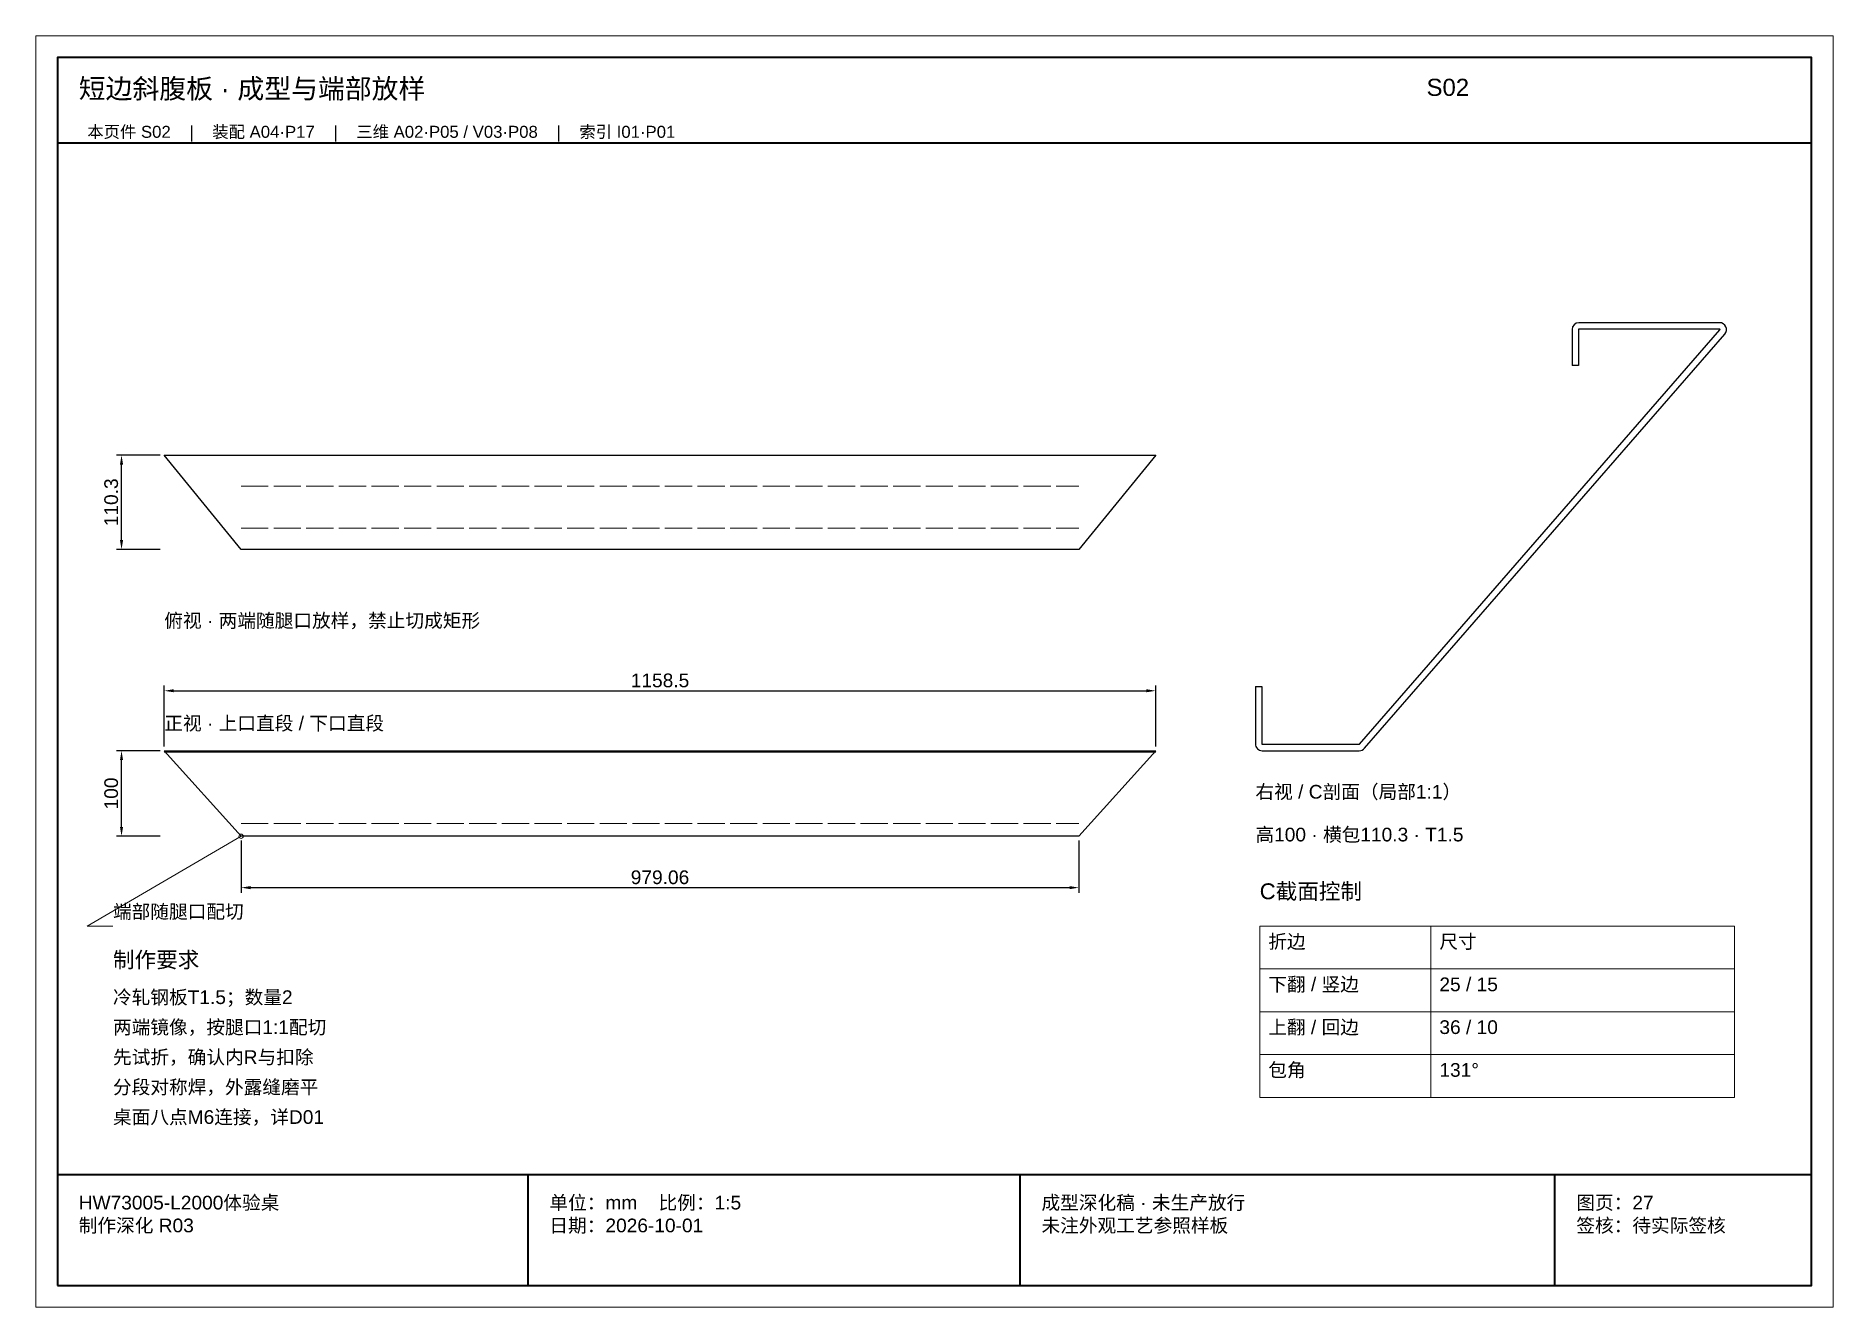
# Paper-space layout 'S02' of a CAD drawing. Header units: millimetres. Extents: x 0 to 420, y 0 to 297.
# The model-space entities are those that its viewports show. They can reach past a viewport. Long polylines and large blocks are cut down to what shows.
import ezdxf

# ---------------------------------------------------------------- set-up
doc = ezdxf.new("R2010")
doc.units = ezdxf.units.MM
doc.linetypes.add('DASHED', pattern=[1.524, 1.27, -0.254])
for name, color, linetype, lineweight in [('DIM', 7, 'Continuous', 13), ('FRAME', 7, 'Continuous', 35), ('HIDDEN', 8, 'DASHED', 13), ('NOTE', 7, 'Continuous', 18), ('OUTLINE', 7, 'Continuous', 25)]:
    doc.layers.add(name, color=color, linetype=linetype, lineweight=lineweight)
doc.styles.add('CN', font='Arial Unicode.ttf')
doc.dimstyles.new('D5_A3', dxfattribs={"dimtxt": 16, "dimasz": 11, "dimexe": 6, "dimexo": 5, "dimgap": 4, "dimtad": 1, "dimdsep": 46, "dimtxsty": 'CN', "dimcen": 2.5, "dimclrd": 7, "dimclre": 7, "dimclrt": 7, "dimazin": 3, "dimtfac": 1, "dimtmove": 0, "dimatfit": 3})

msp = doc.modelspace()

# ---------------------------------------------------------------- linework, layer by layer
at = {"layer": 'DIM'}
msp.add_lwpolyline([(132239.722, 550), (132060, 445), (132090, 445)], dxfattribs=at)
for points in [[(133430, 395), (133630, 395), (133630, 445), (133430, 445)], [(133630, 395), (133985, 395), (133985, 445), (133630, 445)], [(133430, 345), (133630, 345), (133630, 395), (133430, 395)], [(133630, 345), (133985, 345), (133985, 395), (133630, 395)], [(133430, 295), (133630, 295), (133630, 345), (133430, 345)], [(133630, 295), (133985, 295), (133985, 345), (133630, 345)], [(133430, 245), (133630, 245), (133630, 295), (133430, 295)], [(133630, 245), (133985, 245), (133985, 295), (133630, 295)]]:
    msp.add_lwpolyline(points, close=True, dxfattribs=at)
msp.add_circle((132239.722, 550), 2.5, dxfattribs=at)
at = {"layer": 'FRAME'}
for p, q in [((132025, 1360), (134075, 1360)), ((132025, 155), (134075, 155)), ((132575, 25), (132575, 155)), ((133150, 25), (133150, 155)), ((133775, 25), (133775, 155))]:
    msp.add_line(p, q, dxfattribs=at)
msp.add_lwpolyline([(132025, 25), (134075, 25), (134075, 1460), (132025, 1460)], close=True, dxfattribs=at)
at = {"layer": 'HIDDEN'}
for p, q in [((132239.722, 959), (133218.778, 959)), ((132239.722, 910), (133218.778, 910)), ((132239.722, 565), (133218.778, 565))]:
    msp.add_line(p, q, dxfattribs=at)
at = {"layer": 'OUTLINE'}
for p, q in [((133546.733, 657.672), (133967.813, 1141.672)), ((133552.392, 652.749), (133973.472, 1136.749)), ((133795, 1142), (133795, 1100)), ((133802.5, 1142), (133802.5, 1100)), ((133967.436, 1150), (133803, 1150)), ((133967.436, 1142.5), (133803, 1142.5)), ((133802.5, 1100), (133795, 1100)), ((133425, 725), (133425, 658)), ((133425, 725), (133432.5, 725)), ((133432.5, 725), (133432.5, 658)), ((133433, 657.5), (133546.356, 657.5)), ((132150, 648.5), (133308.5, 648.5)), ((133433, 650), (133546.356, 650))]:
    msp.add_line(p, q, dxfattribs=at)
for points in [[(132150, 995.3), (133308.5, 995.3), (133218.778, 885), (132239.722, 885)], [(132150, 650), (133308.5, 650), (133218.778, 550), (132239.722, 550)]]:
    msp.add_lwpolyline(points, close=True, dxfattribs=at)
for centre, radius, start, end in [((133803, 1142), 8, 90, 180), ((133803, 1142), 0.5, 90.007942, 180.026214), ((133967.436, 1142), 8, 319, 90), ((133967.436, 1142), 0.5, 318.983829, 90.000352), ((133433, 658), 8, 179.999788, 270.000212), ((133433, 658), 0.5, 179.990861, 270.026214), ((133546.357, 657.999), 0.498, 269.911409, 319.054901), ((133546.356, 657.999), 7.999, 269.997638, 318.979552)]:
    msp.add_arc(centre, radius, start, end, dxfattribs=at)

# ---------------------------------------------------------------- texts
at = {"layer": 'NOTE', "attachment_point": 1, "style": 'CN'}
for s, insert, char_height, width in [('短边斜腹板 · 成型与端部放样', (132050, 1435), 23, 1550), ('S02', (133625, 1435), 20, 450), ('本页件 S02    |    装配 A04·P17    |    三维 A02·P05 / V03·P08    |    索引 I01·P01', (132060, 1380), 14, 1980), ('俯视 · 两端随腿口放样，禁止切成矩形', (132150, 810), 16, 1200), ('正视 · 上口直段 / 下口直段', (132150, 690), 16, 750), ('右视 / C剖面（局部1:1）', (133425, 610), 16, 575), ('高100 · 横包110.3 · T1.5', (133425, 560), 16, 600), ('C截面控制', (133430, 495), 18.5, 555), ('端部随腿口配切', (132090, 470), 16, 650), ('折边', (133440, 435), 16, 180), ('尺寸', (133640, 435), 16, 335), ('制作要求', (132090, 415), 18.5, 1225), ('下翻 / 竖边', (133440, 385), 16, 180), ('25 / 15', (133640, 385), 16, 335), ('冷轧钢板T1.5；数量2', (132090, 370), 16, 1225), ('两端镜像，按腿口1:1配切', (132090, 335), 16, 1225), ('上翻 / 回边', (133440, 335), 16, 180), ('36 / 10', (133640, 335), 16, 335), ('先试折，确认内R与扣除', (132090, 300), 16, 1225), ('包角', (133440, 285), 16, 180), ('131°', (133640, 285), 16, 335), ('分段对称焊，外露缝磨平', (132090, 265), 16, 1225), ('桌面八点M6连接，详D01', (132090, 230), 16, 1225), ('HW73005-L2000体验桌\\P制作深化 R03', (132050, 130), 16, 500), ('单位：mm    比例：1:5\\P日期：2026-10-01', (132600, 130), 16, 525), ('成型深化稿 · 未生产放行\\P未注外观工艺参照样板', (133175, 130), 16, 575), ('图页：27\\P签核：待实际签核', (133800, 130), 16, 275)]:
    msp.add_mtext(s, dxfattribs=dict(at, insert=insert, char_height=char_height, width=width))

# ---------------------------------------------------------------- dimensions: what is measured, and where the dimension line sits
at = {"layer": 'DIM'}
for base, p1, p2 in [((132100, 885), (132150, 885), (132150, 995.3)), ((132100, 550), (132150, 550), (132150, 650))]:
    msp.add_linear_dim(base=base, p1=p1, p2=p2, angle=90, dimstyle='D5_A3', dxfattribs=at).render()
for base, p1, p2 in [((132150, 720), (132150, 650), (133308.5, 650)), ((132239.722, 490), (132239.722, 550), (133218.778, 550))]:
    msp.add_linear_dim(base=base, p1=p1, p2=p2, dimstyle='D5_A3', dxfattribs=at).render()

psp = doc.layouts.new('S02')

# ---------------------------------------------------------------- viewports
at = {"layer": 'Defpoints'}
psp.add_viewport(center=(210, 148.5), size=(420, 297), view_center_point=(133050, 742.5), view_height=1485, dxfattribs=at)

doc.saveas('drawing.dxf')
